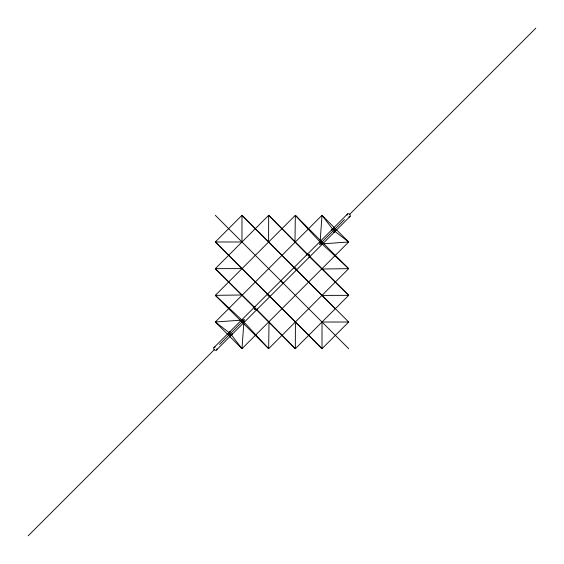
<?xml version="1.0" encoding="UTF-8"?>
<svg xmlns="http://www.w3.org/2000/svg" width="564" height="564" viewBox="0 0 564 564"><rect width="100%" height="100%" fill="white"/><g stroke="black" fill="none" stroke-linecap="round" stroke-linejoin="round"><path stroke-width="0.85" d="M268.598 242.048L268.661 215.307L348.693 295.339L295.339 348.693L215.307 268.661L268.661 215.307L307.14 254.434L229.231 332.372M295.402 321.952L295.339 348.693L256.86 309.565M269.021 321.656L268.661 348.693L215.307 295.339L295.339 215.307L348.693 268.661L268.661 348.693L243.577 321.635M294.979 242.344L295.339 215.307L320.422 242.365M213.968 347.551L229.266 332.252M332.252 229.266L347.551 213.968M307.133 254.449L332.422 229.188M28.2 535.8L214.687 349.313M219.551 344.449L244.409 319.591M254.456 309.544L255.661 308.339M308.339 255.661L309.544 254.456M319.591 244.409L344.449 219.551M349.313 214.687L535.8 28.2M216.449 350.032L350.032 216.449M294.493 268.14L294.055 267.428L348.693 322.016L322.016 348.693L267.435 294.041L268.14 294.493M321.656 269.021L348.693 268.661L321.635 243.577M242.344 294.979L215.307 295.339L242.365 320.422M242.048 268.598L215.307 268.661L254.434 307.14M321.952 295.402L348.693 295.339L309.565 256.86M348.693 322.016L322.009 322.023L322.016 348.693L215.307 241.984L241.984 215.307L294.175 267.463M269.867 296.558L269.507 295.86M334.283 230.93L348.693 241.984L241.984 348.693L215.307 322.016L322.016 215.307L348.693 241.984L319.95 244.05L322.016 215.307L332.541 229.033M229.717 333.07L215.307 322.016L244.05 319.95L241.984 348.693L231.459 334.967M295.86 269.507L296.558 269.867M295.599 269.282L295.24 268.936M268.401 294.718L268.76 295.064M335.347 308.684L241.984 215.307L241.977 241.991L215.307 241.984L267.463 294.175M215.307 215.307L348.693 348.693M295.064 268.76L294.718 268.401M268.936 295.24L269.282 295.599M306.992 255.182A1.706 0.938 45 0 1 307.986 254.343A1.706 0.938 45 0 1 309.657 256.014A1.706 0.938 45 0 1 308.818 257.008M319.675 242.619A1.706 0.938 45 0 1 320.613 241.681A1.706 0.938 45 0 1 322.319 243.387A1.706 0.938 45 0 1 321.381 244.325M319.541 242.689A1.692 1.198 45 0 1 320.782 241.561A1.692 1.198 45 0 1 322.446 243.246A1.692 1.198 45 0 1 321.283 244.452M332.14 230.098A1.692 1.198 45 0 1 333.38 228.97A1.692 1.198 45 0 1 335.037 230.648A1.692 1.198 45 0 1 333.874 231.86M244.325 321.381A1.706 0.938 45 0 1 243.387 322.319A1.706 0.938 45 0 1 241.681 320.613A1.706 0.938 45 0 1 242.619 319.675M257.008 308.818A1.706 0.938 45 0 1 256.014 309.657A1.706 0.938 45 0 1 254.343 307.986A1.706 0.938 45 0 1 255.182 306.992M256.909 309.072A1.755 0.613 45 0 1 256.169 309.495A1.755 0.613 45 0 1 254.505 307.831A1.755 0.613 45 0 1 254.928 307.091M269.839 295.79A1.755 0.613 45 0 1 269.296 296.495A1.755 0.613 45 0 1 267.505 294.704A1.755 0.613 45 0 1 268.21 294.161M294.161 268.21A1.755 0.613 45 0 1 294.704 267.505A1.755 0.613 45 0 1 296.495 269.296A1.755 0.613 45 0 1 295.79 269.839M307.091 254.928A1.755 0.613 45 0 1 307.831 254.505A1.755 0.613 45 0 1 309.495 256.169A1.755 0.613 45 0 1 309.072 256.909M216.914 348.806A1.762 1.452 45 0 1 215.469 350.3A1.762 1.452 45 0 1 213.7 348.503A1.762 1.452 45 0 1 215.222 347.093M232.023 333.825A1.762 1.452 45 0 1 230.493 335.192A1.762 1.452 45 0 1 228.794 333.366A1.762 1.452 45 0 1 230.323 331.992M331.977 230.175A1.762 1.452 45 0 1 333.507 228.808A1.762 1.452 45 0 1 335.206 230.634A1.762 1.452 45 0 1 333.676 232.008M347.086 215.194A1.762 1.452 45 0 1 348.531 213.7A1.762 1.452 45 0 1 350.3 215.497A1.762 1.452 45 0 1 348.778 216.907M231.86 333.902A1.692 1.198 45 0 1 230.62 335.03A1.692 1.198 45 0 1 228.963 333.352A1.692 1.198 45 0 1 230.126 332.14M244.459 321.311A1.692 1.198 45 0 1 243.218 322.439A1.692 1.198 45 0 1 241.554 320.754A1.692 1.198 45 0 1 242.717 319.548M280.731 280.752L283.262 283.262L280.752 280.731"/></g></svg>
